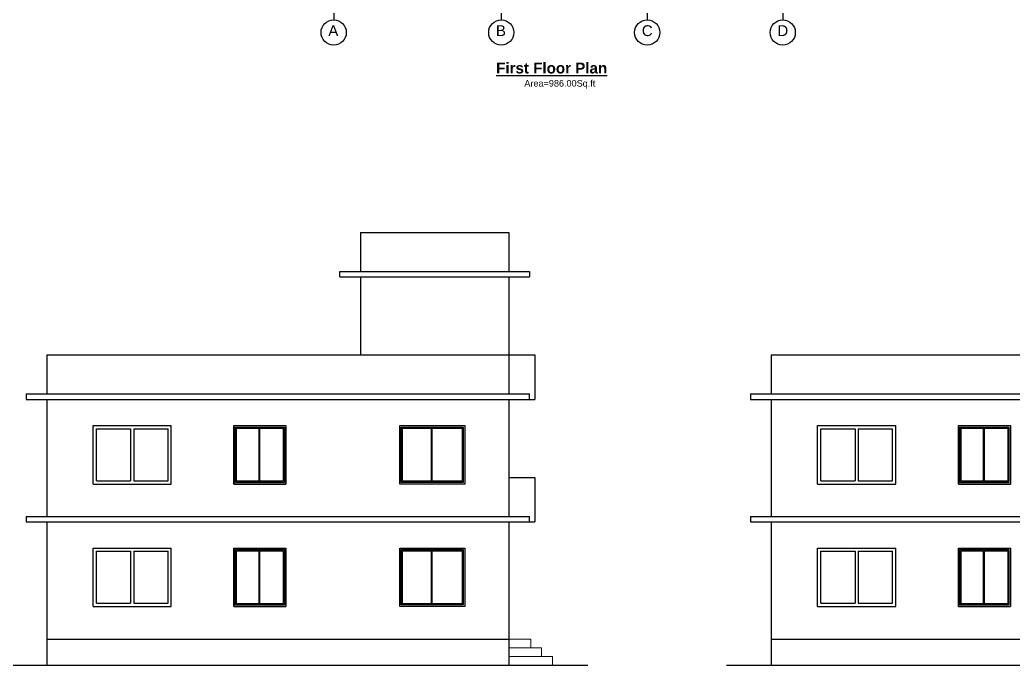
# Model space of a CAD drawing. Header units: feet. Extents: x 28652 to 66086, y -6769 to -640.
# Drawn here: x 48655 to 49572, y -5851 to -5256 of the extents above; entities that cross this region are included whole.
import ezdxf

# ---------------------------------------------------------------- set-up
doc = ezdxf.new("R2010")
doc.units = ezdxf.units.FT
doc.header["$LTSCALE"] = 50
doc.header["$MEASUREMENT"] = 0
doc.linetypes.add('CENTER', pattern=[2, 1.25, -0.25, 0.25, -0.25])
for name, color, linetype in [('CL', 253, 'CENTER'), ('Door & Windows', 92, 'Continuous'), ('Text', 7, 'Continuous')]:
    doc.layers.add(name, color=color, linetype=linetype)
doc.layers.add('elevation', color=201, linetype='Continuous', lineweight=30)
doc.layers.add('stair', color=140, linetype='Continuous', lineweight=18)
doc.styles.add('1@1000', font='arial.ttf', dxfattribs={"height": 60})

# ---------------------------------------------------------------- blocks, each defined once
blk = doc.blocks.new('*U44')
for p, q in [((1.5, 1.5), (1.5, 52.5)), ((1.5, 52.5), (24, 52.5)), ((24, 1.5), (24, 52.5)), ((24, 52.5), (46.5, 52.5)), ((46.5, 52.5), (46.5, 1.5)), ((24, 1.5), (1.5, 1.5)), ((46.5, 1.5), (24, 1.5))]:
    blk.add_line(p, q)
blk.add_lwpolyline([(0, 0), (0, 54), (48, 54), (48, 0)], close=True)
for points in [[(23, 51.5), (23, 2.5), (2.5, 2.5), (2.5, 51.5), (23, 51.5)], [(24, 51.5), (45.5, 51.5), (45.5, 2.5), (24, 2.5)]]:
    blk.add_lwpolyline(points)
blk = doc.blocks.new('*U45')
for p, q in [((1.5, 1.5), (1.5, 52.5)), ((1.5, 52.5), (30, 52.5)), ((30, 1.5), (30, 52.5)), ((30, 52.5), (58.5, 52.5)), ((58.5, 52.5), (58.5, 1.5)), ((30, 1.5), (1.5, 1.5)), ((58.5, 1.5), (30, 1.5))]:
    blk.add_line(p, q)
blk.add_lwpolyline([(0, 0), (0, 54), (60, 54), (60, 0)], close=True)
for points in [[(29, 51.5), (29, 2.5), (2.5, 2.5), (2.5, 51.5), (29, 51.5)], [(30, 51.5), (57.5, 51.5), (57.5, 2.5), (30, 2.5)]]:
    blk.add_lwpolyline(points)

msp = doc.modelspace()

# ---------------------------------------------------------------- linework, layer by layer
at = {"layer": 'CL', "ltscale": 25}
for p, q in [((48944.91, -4672.29), (48944.91, -5256.24)), ((49099.52, -4672.29), (49099.52, -5256.24)), ((49234.14, -4672.29), (49234.14, -5256.24)), ((49359.14, -4672.29), (49359.14, -5256.24))]:
    msp.add_line(p, q, dxfattribs=at)
at = {"layer": 'Door & Windows'}
for p, q in [((48723.1, -5630.21), (48795.1, -5630.21)), ((48723.1, -5684.21), (48723.1, -5630.21)), ((48726.1, -5633.21), (48757.6, -5633.21)), ((48726.1, -5681.21), (48726.1, -5633.21)), ((48757.6, -5633.21), (48757.6, -5681.21)), ((48760.6, -5633.21), (48792.1, -5633.21)), ((48760.6, -5633.21), (48760.6, -5681.21)), ((48792.1, -5681.21), (48792.1, -5633.21)), ((48795.1, -5684.21), (48795.1, -5630.21)), ((48852.91, -5630.21), (48900.91, -5630.21)), ((48852.91, -5630.21), (48852.91, -5684.21)), ((48900.91, -5630.21), (48900.91, -5684.21)), ((49391.34, -5630.21), (49463.34, -5630.21)), ((49391.34, -5684.21), (49391.34, -5630.21)), ((49394.34, -5633.21), (49425.84, -5633.21)), ((49394.34, -5681.21), (49394.34, -5633.21)), ((49425.84, -5633.21), (49425.84, -5681.21)), ((49428.84, -5633.21), (49460.34, -5633.21)), ((49428.84, -5633.21), (49428.84, -5681.21)), ((49460.34, -5681.21), (49460.34, -5633.21)), ((49463.34, -5684.21), (49463.34, -5630.21)), ((49521.15, -5630.21), (49569.15, -5630.21)), ((49521.15, -5630.21), (49521.15, -5684.21)), ((49569.15, -5630.21), (49569.15, -5684.21)), ((48723.1, -5684.21), (48795.1, -5684.21)), ((48726.1, -5681.21), (48757.6, -5681.21)), ((48760.6, -5681.21), (48792.1, -5681.21)), ((48852.91, -5684.21), (48900.91, -5684.21)), ((49391.34, -5684.21), (49463.34, -5684.21)), ((49394.34, -5681.21), (49425.84, -5681.21)), ((49428.84, -5681.21), (49460.34, -5681.21)), ((49521.15, -5684.21), (49569.15, -5684.21)), ((48723.1, -5743.21), (48795.1, -5743.21)), ((48723.1, -5797.21), (48723.1, -5743.21)), ((48795.1, -5797.21), (48795.1, -5743.21)), ((48852.91, -5743.21), (48900.91, -5743.21)), ((48852.91, -5743.21), (48852.91, -5797.21)), ((48900.91, -5743.21), (48900.91, -5797.21)), ((49391.34, -5743.21), (49463.34, -5743.21)), ((49391.34, -5797.21), (49391.34, -5743.21)), ((49463.34, -5797.21), (49463.34, -5743.21)), ((49521.15, -5743.21), (49569.15, -5743.21)), ((49521.15, -5743.21), (49521.15, -5797.21)), ((49569.15, -5743.21), (49569.15, -5797.21)), ((48726.1, -5746.21), (48757.6, -5746.21)), ((48726.1, -5794.21), (48726.1, -5746.21)), ((48757.6, -5746.21), (48757.6, -5794.21)), ((48760.6, -5746.21), (48792.1, -5746.21)), ((48760.6, -5746.21), (48760.6, -5794.21)), ((48792.1, -5794.21), (48792.1, -5746.21)), ((49394.34, -5746.21), (49425.84, -5746.21)), ((49394.34, -5794.21), (49394.34, -5746.21)), ((49425.84, -5746.21), (49425.84, -5794.21)), ((49428.84, -5746.21), (49460.34, -5746.21)), ((49428.84, -5746.21), (49428.84, -5794.21)), ((49460.34, -5794.21), (49460.34, -5746.21)), ((48723.1, -5797.21), (48795.1, -5797.21)), ((48726.1, -5794.21), (48757.6, -5794.21)), ((48760.6, -5794.21), (48792.1, -5794.21)), ((48852.91, -5797.21), (48900.91, -5797.21)), ((49391.34, -5797.21), (49463.34, -5797.21)), ((49394.34, -5794.21), (49425.84, -5794.21)), ((49428.84, -5794.21), (49460.34, -5794.21)), ((49521.15, -5797.21), (49569.15, -5797.21))]:
    msp.add_line(p, q, dxfattribs=at)
at = {"layer": 'elevation'}
for p, q in [((48969.52, -5452.21), (49106.52, -5452.21)), ((48969.52, -5452.21), (48969.52, -5488.21)), ((49106.52, -5452.21), (49106.52, -5488.21)), ((48950.52, -5488.21), (49125.52, -5488.21)), ((48950.52, -5493.21), (48950.52, -5488.21)), ((49125.52, -5488.21), (49125.52, -5493.21)), ((48950.52, -5493.21), (49125.52, -5493.21)), ((48969.52, -5493.21), (48969.52, -5565.21)), ((49106.52, -5493.21), (49106.52, -5601.21)), ((48680.29, -5565.21), (48680.29, -5601.21)), ((48680.29, -5565.21), (49106.52, -5565.21)), ((49106.52, -5565.21), (49130.52, -5565.21)), ((49130.52, -5565.21), (49130.52, -5606.21)), ((49348.53, -5565.21), (49348.53, -5601.21)), ((49348.53, -5565.21), (49774.77, -5565.21)), ((48661.29, -5601.21), (49125.52, -5601.21)), ((48661.29, -5601.21), (48661.29, -5606.21)), ((48661.29, -5606.21), (49125.52, -5606.21)), ((48680.29, -5606.21), (48680.29, -5714.21)), ((49106.52, -5606.21), (49106.52, -5714.21)), ((49125.52, -5606.21), (49125.52, -5601.21)), ((49329.53, -5601.21), (49793.77, -5601.21)), ((49329.53, -5601.21), (49329.53, -5606.21)), ((49329.53, -5606.21), (49793.77, -5606.21)), ((49348.53, -5606.21), (49348.53, -5714.21)), ((49106.52, -5678.21), (49130.52, -5678.21)), ((49130.52, -5678.21), (49130.52, -5719.21)), ((48661.29, -5714.21), (49125.52, -5714.21)), ((48661.29, -5714.21), (48661.29, -5719.21)), ((48680.29, -5714.21), (49124.25, -5714.21)), ((49125.52, -5719.21), (49125.52, -5714.21)), ((49329.53, -5714.21), (49793.77, -5714.21)), ((49329.53, -5714.21), (49329.53, -5719.21)), ((49348.53, -5714.21), (49792.49, -5714.21)), ((48661.29, -5719.21), (49125.52, -5719.21)), ((48680.29, -5719.21), (48680.29, -5851.21)), ((49106.52, -5719.21), (49106.52, -5851.21)), ((49329.53, -5719.21), (49793.77, -5719.21)), ((49348.53, -5719.21), (49348.53, -5851.21)), ((48680.29, -5827.21), (49106.52, -5827.21)), ((49348.53, -5827.21), (49774.77, -5827.21)), ((48639.11, -5851.21), (49179.34, -5851.21)), ((49307.35, -5851.21), (49847.58, -5851.21))]:
    msp.add_line(p, q, dxfattribs=at)
for points in [[(49125.52, -5606.21), (49130.52, -5606.21)], [(49125.52, -5719.21), (49130.52, -5719.21)]]:
    msp.add_lwpolyline(points, dxfattribs=at)
at = {"layer": 'stair'}
for p, q in [((49126.66, -5827.21), (49106.52, -5827.21)), ((49126.66, -5835.21), (49106.52, -5835.21)), ((49136.66, -5843.21), (49106.52, -5843.21))]:
    msp.add_line(p, q, dxfattribs=at)
msp.add_lwpolyline([(49146.66, -5851.21), (49146.66, -5843.21), (49136.66, -5843.21), (49136.66, -5835.21), (49126.66, -5835.21), (49126.66, -5827.21)], dxfattribs=at)
at = {"layer": 'Text'}
for centre in [(48944.91, -5267.87), (49099.52, -5267.87), (49234.14, -5267.87), (49359.14, -5267.87)]:
    msp.add_circle(centre, 11.63, dxfattribs=at)

# ---------------------------------------------------------------- block references
at = {"layer": 'Door & Windows'}
for name, p in [('*U44', (48852.91, -5684.21)), ('*U45', (49005.8, -5684.21)), ('*U44', (49521.15, -5684.21)), ('*U44', (48852.91, -5797.21)), ('*U45', (49005.8, -5797.21)), ('*U44', (49521.15, -5797.21))]:
    msp.add_blockref(name, p, dxfattribs=at)

# ---------------------------------------------------------------- texts
at = {"layer": 'Text', "attachment_point": 1, "style": '1@1000'}
for s, width, insert, char_height in [('A', 152.0107, (48939.91, -5261.19), 10), ('B', 152.0107, (49094.52, -5261.19), 10), ('C', 152.0107, (49229.14, -5261.19), 10), ('D', 152.0107, (49354.14, -5261.19), 10), ('{\\fArial|b1|i0|c0|p34;\\LFirst Floor Plan}', 152.0107, (49094.78, -5295.66), 10), ('Area=986.00Sq.ft', 73.9895, (49120.8, -5311.74), 6)]:
    msp.add_mtext_dynamic_manual_height_columns(s, width=width, gutter_width=300, heights=[0], dxfattribs=dict(at, insert=insert, char_height=char_height))

doc.saveas('drawing.dxf')
